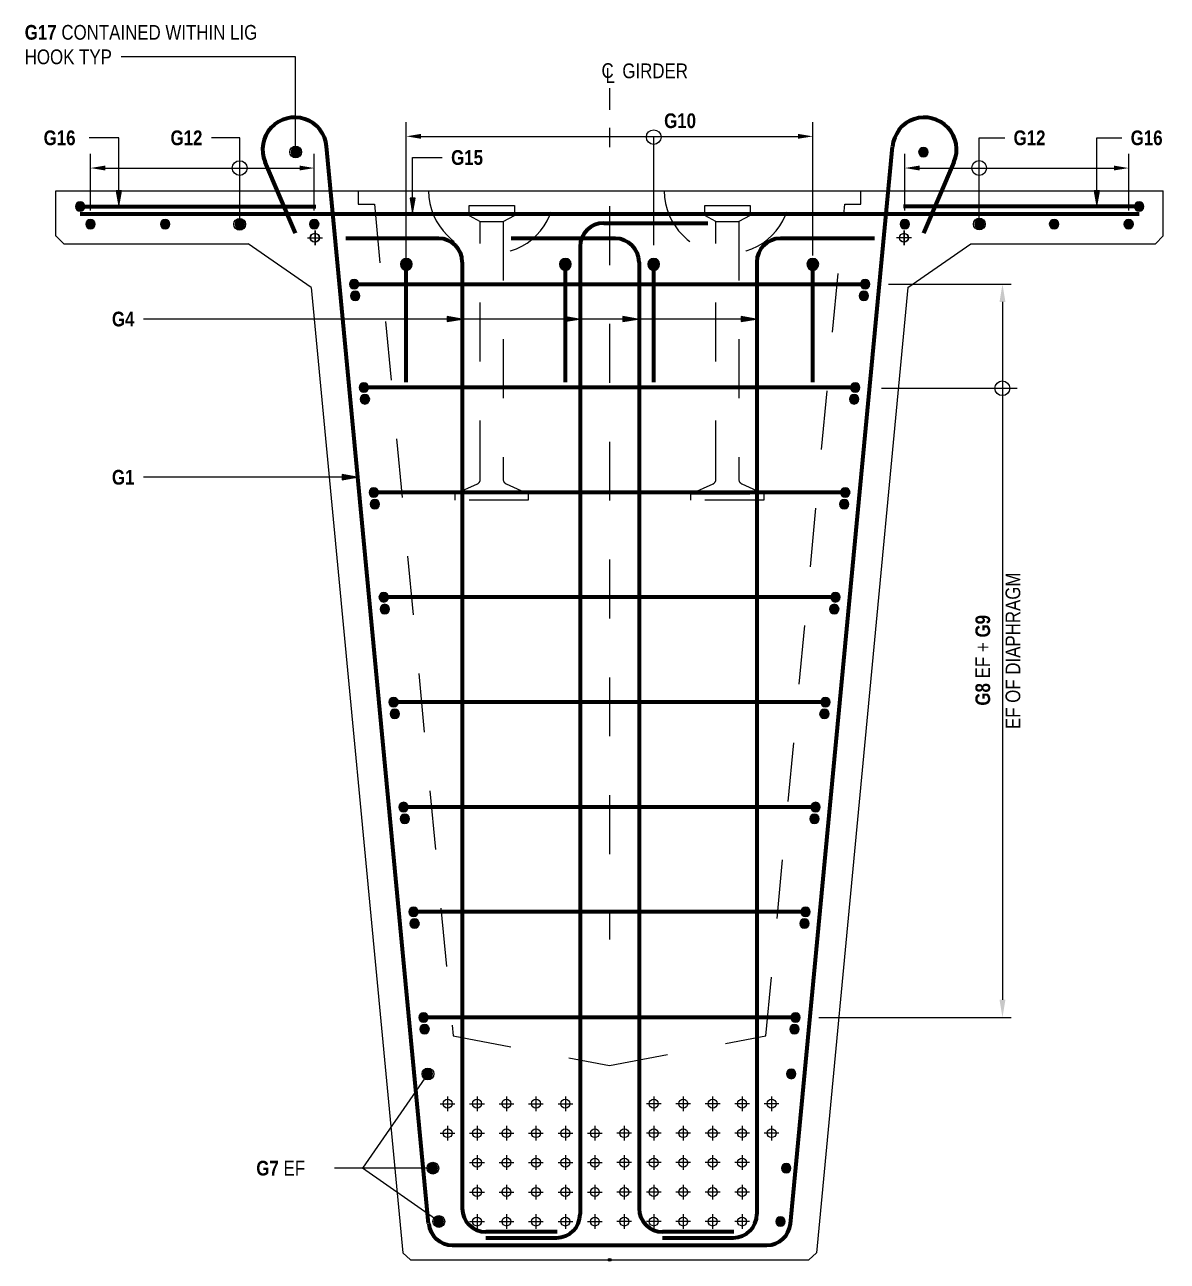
# Model space of a CAD drawing. Header units: metres. Extents: x 16 to 27.2, y 2.7 to 24.4.
# Drawn here: x 16.028 to 17.967, y 22.292 to 24.391 of the extents above; entities that cross this region are included whole.
import ezdxf

# ---------------------------------------------------------------- set-up
doc = ezdxf.new("R2010")
doc.units = ezdxf.units.M
doc.linetypes.add('JacobsCenter', pattern=[0.015, 0.009, -0.0015, 0.003, -0.0015])
doc.linetypes.add('JacobsDash', pattern=[0.0045, 0.003, -0.0015])
doc.layers.get('Defpoints').update_dxf_attribs({"color": 41})
for name, color, linetype, lineweight in [('A-ANNO-DIMS', 7, 'Continuous', 9), ('A-ANNO-NOTE', 7, 'Continuous', 9), ('A-DETL', 7, 'Continuous', 13), ('A-DETL-GENF', 7, 'Continuous', 9), ('G-ANNO-TEXT', 7, 'Continuous', 9)]:
    doc.layers.add(name, color=color, linetype=linetype, lineweight=lineweight)
doc.styles.add('Arial Narrow', font='ARIALN.TTF', dxfattribs={"height": 0.0025})
doc.styles.add('Arial Narrow_1', font='ARIALN.TTF', dxfattribs={"height": 0.025})
doc.styles.add('Arial Narrow_B', font='ARIALNB.TTF', dxfattribs={"height": 0.025})
doc.dimstyles.new('____ddd____', dxfattribs={"dimscale": 0.3048, "dimtxt": 0.025586, "dimasz": 0.098425, "dimexe": 0.049213, "dimexo": 0.032808, "dimgap": 0.016404, "dimtad": 1, "dimdec": 0, "dimlfac": 1000, "dimzin": 0, "dimdsep": 46, "dimtxsty": 'Arial Narrow_1', "dimsah": 1, "dimcen": 0.09, "dimaunit": 1, "dimadec": 4, "dimazin": 0, "dimtfac": 1, "dimtdec": 4, "dimtix": 1, "dimtmove": 0, "dimatfit": 3, "dimfxl": 1, "dimtvp": 1, "dimtolj": 1, "dimtzin": 0, "dimarcsym": 2})
doc.dimstyles.new('Dimension_Standard_O__mm_', dxfattribs={"dimscale": 0.3048, "dimtxt": 0.025586, "dimasz": 0.082021, "dimexe": 0.07874, "dimexo": 0.049213, "dimgap": 0.049213, "dimtad": 1, "dimdec": 0, "dimlfac": 1000, "dimzin": 0, "dimdsep": 46, "dimtxsty": 'Arial Narrow_1', "dimsah": 1, "dimcen": 0.09, "dimaunit": 1, "dimadec": 4, "dimazin": 0, "dimtfac": 1, "dimtdec": 4, "dimtix": 1, "dimtmove": 0, "dimatfit": 3, "dimfxl": 1, "dimtvp": 1, "dimtfill": 1, "dimtolj": 1, "dimtzin": 0, "dimlwd": 18, "dimlwe": 18, "dimarcsym": 2})

# ---------------------------------------------------------------- blocks, each defined once
blk = doc.blocks.new('S_Det_Reinf_Bar Section_2D - N16-1703109-DRG-2873103 - SECTION 2')
at = {"layer": 'A-DETL-GENF'}
blk.add_hatch(color=256, dxfattribs=at).paths.add_polyline_path([(0, 0.008), (-0.0021, 0.0077), (-0.004, 0.0069), (-0.0057, 0.0057), (-0.0069, 0.004), (-0.0077, 0.0021), (-0.008, 0), (-0.0077, -0.0021), (-0.0069, -0.004), (-0.0057, -0.0057), (-0.004, -0.0069), (-0.0021, -0.0077), (0, -0.008), (0.0021, -0.0077), (0.004, -0.0069), (0.0057, -0.0057), (0.0069, -0.004), (0.0077, -0.0021), (0.008, 0), (0.0077, 0.0021), (0.0069, 0.004), (0.0057, 0.0057), (0.004, 0.0069), (0.0021, 0.0077)])
at = {"layer": 'A-DETL-GENF', "lineweight": 18}
for start, end in [(0, 180), (180, 360)]:
    blk.add_arc((0, 0), 0.008, start, end, dxfattribs=at)
blk = doc.blocks.new('S_Det_Reinf_Bar Section_2D - N16-1695675-DRG-2873103 - SECTION 2')
at = {"layer": 'A-DETL-GENF'}
blk.add_hatch(color=256, dxfattribs=at).paths.add_polyline_path([(0, -0.008), (0.0021, -0.0077), (0.004, -0.0069), (0.0057, -0.0057), (0.0069, -0.004), (0.0077, -0.0021), (0.008, 0), (0.0077, 0.0021), (0.0069, 0.004), (0.0057, 0.0057), (0.004, 0.0069), (0.0021, 0.0077), (0, 0.008), (-0.0021, 0.0077), (-0.004, 0.0069), (-0.0057, 0.0057), (-0.0069, 0.004), (-0.0077, 0.0021), (-0.008, 0), (-0.0077, -0.0021), (-0.0069, -0.004), (-0.0057, -0.0057), (-0.004, -0.0069), (-0.0021, -0.0077)])
at = {"layer": 'A-DETL-GENF', "lineweight": 18}
for start, end in [(360, 180), (180, 360)]:
    blk.add_arc((0, 0), 0.008, start, end, dxfattribs=at)
blk = doc.blocks.new('B_Det_Reinf_Bar Section_2D - Reo Dot_Scale 20_Section-1703106-DRG-2873103 - SECTION 2')
at = {"layer": 'A-DETL-GENF'}
blk.add_hatch(color=256, dxfattribs=at).paths.add_polyline_path([(0, 0.01), (-0.0026, 0.0097), (-0.005, 0.0087), (-0.0071, 0.0071), (-0.0087, 0.005), (-0.0097, 0.0026), (-0.01, 0), (-0.0097, -0.0026), (-0.0087, -0.005), (-0.0071, -0.0071), (-0.005, -0.0087), (-0.0026, -0.0097), (0, -0.01), (0.0026, -0.0097), (0.005, -0.0087), (0.0071, -0.0071), (0.0087, -0.005), (0.0097, -0.0026), (0.01, 0), (0.0097, 0.0026), (0.0087, 0.005), (0.0071, 0.0071), (0.005, 0.0087), (0.0026, 0.0097)])
for start, end in [(0, 180), (180, 360)]:
    blk.add_arc((0, 0), 0.01, start, end, dxfattribs=at)
blk = doc.blocks.new('B_Det_Reinf_Bar Section_2D - Reo Dot_Scale 20_Section-1695671-DRG-2873103 - SECTION 2')
at = {"layer": 'A-DETL-GENF'}
blk.add_hatch(color=256, dxfattribs=at).paths.add_polyline_path([(0, -0.01), (0.0026, -0.0097), (0.005, -0.0087), (0.0071, -0.0071), (0.0087, -0.005), (0.0097, -0.0026), (0.01, 0), (0.0097, 0.0026), (0.0087, 0.005), (0.0071, 0.0071), (0.005, 0.0087), (0.0026, 0.0097), (0, 0.01), (-0.0026, 0.0097), (-0.005, 0.0087), (-0.0071, 0.0071), (-0.0087, 0.005), (-0.0097, 0.0026), (-0.01, 0), (-0.0097, -0.0026), (-0.0087, -0.005), (-0.0071, -0.0071), (-0.005, -0.0087), (-0.0026, -0.0097)])
for start, end in [(360, 180), (180, 360)]:
    blk.add_arc((0, 0), 0.01, start, end, dxfattribs=at)
blk = doc.blocks.new('S_Det_Reinf_Bar Section_2D - N16-V1-DRG-2873103 - SECTION 2')
at = {"layer": 'A-DETL-GENF'}
blk.add_hatch(color=256, dxfattribs=at).paths.add_polyline_path([(0, 0.008), (-0.0021, 0.0077), (-0.004, 0.0069), (-0.0057, 0.0057), (-0.0069, 0.004), (-0.0077, 0.0021), (-0.008, 0), (-0.0077, -0.0021), (-0.0069, -0.004), (-0.0057, -0.0057), (-0.004, -0.0069), (-0.0021, -0.0077), (0.0001, -0.008), (0.0021, -0.0077), (0.004, -0.0069), (0.0057, -0.0057), (0.0069, -0.004), (0.0077, -0.0021), (0.008, 0), (0.0077, 0.0021), (0.0069, 0.004), (0.0057, 0.0057), (0.004, 0.0069), (0.0021, 0.0077), (0.0001, 0.008)])
at = {"layer": 'A-DETL-GENF', "lineweight": 18}
for start, end in [(0, 180), (180, 360)]:
    blk.add_arc((0, 0), 0.008, start, end, dxfattribs=at)
blk = doc.blocks.new('S_Det_Reinf_Bar Section_2D - N16-V2-DRG-2873103 - SECTION 2')
at = {"layer": 'A-DETL-GENF'}
blk.add_hatch(color=256, dxfattribs=at).paths.add_polyline_path([(0, 0.008), (-0.0021, 0.0077), (-0.004, 0.0069), (-0.0057, 0.0057), (-0.0069, 0.004), (-0.0077, 0.0021), (-0.008, -0.0001), (-0.0077, -0.0021), (-0.0069, -0.004), (-0.0057, -0.0057), (-0.004, -0.0069), (-0.0021, -0.0077), (0, -0.008), (0.0021, -0.0077), (0.004, -0.0069), (0.0057, -0.0057), (0.0069, -0.004), (0.0077, -0.0021), (0.008, 0), (0.0077, 0.0021), (0.0069, 0.004), (0.0057, 0.0057), (0.004, 0.0069), (0.0021, 0.0077)])
at = {"layer": 'A-DETL-GENF', "lineweight": 18}
for start, end in [(0, 180), (180, 360)]:
    blk.add_arc((0, 0), 0.008, start, end, dxfattribs=at)
blk = doc.blocks.new('S_Det_Reinf_Bar Section_2D - N16-V3-DRG-2873103 - SECTION 2')
at = {"layer": 'A-DETL-GENF'}
blk.add_hatch(color=256, dxfattribs=at).paths.add_polyline_path([(0, -0.008), (0.0021, -0.0077), (0.004, -0.0069), (0.0057, -0.0057), (0.0069, -0.004), (0.0077, -0.0021), (0.008, 0), (0.0077, 0.0021), (0.0069, 0.004), (0.0057, 0.0057), (0.004, 0.0069), (0.0021, 0.0077), (0, 0.008), (-0.0021, 0.0077), (-0.004, 0.0069), (-0.0057, 0.0057), (-0.0069, 0.004), (-0.0077, 0.0021), (-0.008, -0.0002), (-0.0077, -0.0021), (-0.0069, -0.004), (-0.0057, -0.0057), (-0.004, -0.0069), (-0.0021, -0.0077)])
at = {"layer": 'A-DETL-GENF', "lineweight": 18}
for start, end in [(360, 180), (180, 360)]:
    blk.add_arc((0, 0), 0.008, start, end, dxfattribs=at)
blk = doc.blocks.new('S_Det_Reinf_Bar Section_2D - N16-V4-DRG-2873103 - SECTION 2')
at = {"layer": 'A-DETL-GENF'}
blk.add_hatch(color=256, dxfattribs=at).paths.add_polyline_path([(0, -0.008), (0.0021, -0.0077), (0.004, -0.0069), (0.0057, -0.0057), (0.0069, -0.004), (0.0077, -0.0021), (0.008, 0.0001), (0.0077, 0.0021), (0.0069, 0.004), (0.0057, 0.0057), (0.004, 0.0069), (0.0021, 0.0077), (0, 0.008), (-0.0021, 0.0077), (-0.004, 0.0069), (-0.0057, 0.0057), (-0.0069, 0.004), (-0.0077, 0.0021), (-0.008, 0), (-0.0077, -0.0021), (-0.0069, -0.004), (-0.0057, -0.0057), (-0.004, -0.0069), (-0.0021, -0.0077)])
at = {"layer": 'A-DETL-GENF', "lineweight": 18}
for start, end in [(360, 180), (180, 360)]:
    blk.add_arc((0, 0), 0.008, start, end, dxfattribs=at)
blk = doc.blocks.new('CS_Annot_Centreline Symbol4 - CS_Annot_Centreline Symbol-6057300-DRG-2873103 - SECTION 2')
at = {"layer": 'A-ANNO-NOTE', "char_height": 0.0025, "attachment_point": 1, "style": 'Arial Narrow'}
for s, insert, width in [('C  ', (-0.00109, 0.00476), 0.0044093), ('L', (-0.00041, 0.00392), 0.0019241)]:
    blk.add_mtext(s, dxfattribs=dict(at, insert=insert, width=width))
blk = doc.blocks.new('DIMBLOCK1-DRG-2873103 - SECTION 2')
at = {"layer": 'A-ANNO-DIMS', "color": 0, "lineweight": -2, "transparency": 16777216}
for p, q in [((17.4941, 23.9503), (17.7026, 23.9503)), ((17.6876, 23.9203), (17.6876, 22.7356)), ((17.3761, 22.7056), (17.7026, 22.7056))]:
    blk.add_line(p, q, dxfattribs=at)
at = {"layer": 'A-ANNO-DIMS', "color": 0, "transparency": 16777216}
for points in [[(17.6826, 23.9203), (17.6926, 23.9203), (17.6876, 23.9503)], [(17.6826, 22.7356), (17.6926, 22.7356), (17.6876, 22.7056)]]:
    blk.add_solid(points, dxfattribs=at)
at = {"layer": 'Defpoints', "color": 0, "transparency": 16777216}
for p in [(17.4841, 23.9503), (17.3661, 22.7056), (17.6876, 22.7056)]:
    blk.add_point(p, dxfattribs=at)
at = {"layer": 'A-ANNO-DIMS', "color": 0, "transparency": 16777216, "char_height": 0.025, "width": 0.3197, "attachment_point": 5, "rotation": 90, "style": 'Arial Narrow_1'}
for s, insert in [('\\A1;\u200e', (17.6677, 23.328)), ('\\A1;EF OF DIAPHRAGM', (17.7055, 23.328))]:
    blk.add_mtext(s, dxfattribs=dict(at, insert=insert))
blk = doc.blocks.new('DIMBLOCK2-DRG-2873103 - SECTION 2')
at = {"layer": 'A-ANNO-DIMS', "color": 0, "lineweight": 18, "transparency": 16777216}
for p, q in [((16.1394, 24.0754), (16.1394, 24.1715)), ((16.5194, 24.0754), (16.5194, 24.1715)), ((16.1644, 24.1475), (16.4944, 24.1475))]:
    blk.add_line(p, q, dxfattribs=at)
at = {"layer": 'A-ANNO-DIMS', "color": 0, "transparency": 16777216}
for points in [[(16.1644, 24.1517), (16.1644, 24.1434), (16.1394, 24.1475)], [(16.4944, 24.1517), (16.4944, 24.1434), (16.5194, 24.1475)]]:
    blk.add_solid(points, dxfattribs=at)
at = {"layer": 'Defpoints', "color": 0, "transparency": 16777216}
for p in [(16.5194, 24.1475), (16.1394, 24.0604), (16.5194, 24.0604)]:
    blk.add_point(p, dxfattribs=at)
at = {"layer": 'A-ANNO-DIMS', "color": 0, "lineweight": 18, "transparency": 16777216, "insert": (16.3294, 24.1774), "char_height": 0.025, "attachment_point": 5, "style": 'Arial Narrow_1', "bg_fill": 3, "box_fill_scale": 1.1, "bg_fill_color": 256, "bg_fill_true_color": 13158600, "bg_fill_transparency": 0}
blk.add_mtext('\\A1;\u200e', dxfattribs=at)
blk = doc.blocks.new('DIMBLOCK3-DRG-2873103 - SECTION 2')
at = {"layer": 'A-ANNO-DIMS', "color": 0, "lineweight": 18, "transparency": 16777216}
for p, q in [((17.5218, 24.0754), (17.5218, 24.1715)), ((17.9018, 24.0754), (17.9018, 24.1715)), ((17.5468, 24.1475), (17.8768, 24.1475))]:
    blk.add_line(p, q, dxfattribs=at)
at = {"layer": 'A-ANNO-DIMS', "color": 0, "transparency": 16777216}
for points in [[(17.5468, 24.1517), (17.5468, 24.1434), (17.5218, 24.1475)], [(17.8768, 24.1517), (17.8768, 24.1434), (17.9018, 24.1475)]]:
    blk.add_solid(points, dxfattribs=at)
at = {"layer": 'Defpoints', "color": 0, "transparency": 16777216}
for p in [(17.9018, 24.1475), (17.5218, 24.0604), (17.9018, 24.0604)]:
    blk.add_point(p, dxfattribs=at)
at = {"layer": 'A-ANNO-DIMS', "color": 0, "lineweight": 18, "transparency": 16777216, "insert": (17.7118, 24.1774), "char_height": 0.025, "attachment_point": 5, "style": 'Arial Narrow_1', "bg_fill": 3, "box_fill_scale": 1.1, "bg_fill_color": 256, "bg_fill_true_color": 13158600, "bg_fill_transparency": 0}
blk.add_mtext('\\A1;\u200e', dxfattribs=at)
blk = doc.blocks.new('DIMBLOCK4-DRG-2873103 - SECTION 2')
at = {"layer": 'A-ANNO-DIMS', "color": 0, "lineweight": 18, "transparency": 16777216}
for p, q in [((16.6756, 23.9892), (16.6756, 24.2253)), ((17.3656, 23.9992), (17.3656, 24.2253)), ((16.7006, 24.2013), (17.3406, 24.2013))]:
    blk.add_line(p, q, dxfattribs=at)
at = {"layer": 'A-ANNO-DIMS', "color": 0, "transparency": 16777216}
for points in [[(16.7006, 24.2055), (16.7006, 24.1972), (16.6756, 24.2013)], [(17.3406, 24.2055), (17.3406, 24.1972), (17.3656, 24.2013)]]:
    blk.add_solid(points, dxfattribs=at)
at = {"layer": 'Defpoints', "color": 0, "transparency": 16777216}
for p in [(17.3656, 24.2013), (16.6756, 23.9742), (17.3656, 23.9842)]:
    blk.add_point(p, dxfattribs=at)
at = {"layer": 'A-ANNO-DIMS', "color": 0, "lineweight": 18, "transparency": 16777216, "insert": (17.0206, 24.2312), "char_height": 0.025, "attachment_point": 5, "style": 'Arial Narrow_1', "bg_fill": 3, "box_fill_scale": 1.1, "bg_fill_color": 256, "bg_fill_true_color": 13158600, "bg_fill_transparency": 0}
blk.add_mtext('\\A1;\u200e', dxfattribs=at)

msp = doc.modelspace()

# ---------------------------------------------------------------- hatches: boundary and pattern name
at = {"layer": 'G-ANNO-TEXT'}
for points in [[(16.1877, 24.084), (16.1921, 24.109), (16.1833, 24.109)], [(17.8478, 24.084), (17.8522, 24.109), (17.8434, 24.109)], [(16.6863, 24.0716), (16.6907, 24.0966), (16.6819, 24.0966)], [(16.7701, 23.8912), (16.7451, 23.8956), (16.7451, 23.8868)], [(16.9682, 23.8912), (16.9432, 23.8956), (16.9432, 23.8868)], [(17.0679, 23.8912), (17.0429, 23.8956), (17.0429, 23.8868)], [(17.2688, 23.8912), (17.2438, 23.8956), (17.2438, 23.8868)], [(16.5914, 23.6226), (16.5664, 23.627), (16.5664, 23.6182)]]:
    msp.add_hatch(color=256, dxfattribs=at).paths.add_polyline_path(points)

# ---------------------------------------------------------------- linework, layer by layer
at = {"layer": 'A-DETL', "linetype": 'JacobsCenter', "lineweight": 18}
for p, q in [((17.0206, 24.2829), (17.0206, 22.8379)), ((16.5201, 24.0416), (16.5201, 24.0166)), ((16.5206, 24.0416), (16.5206, 24.0166)), ((17.5201, 24.0416), (17.5201, 24.0166)), ((17.5206, 24.0416), (17.5206, 24.0166)), ((16.5076, 24.0291), (16.5326, 24.0291)), ((16.5081, 24.0291), (16.5331, 24.0291)), ((17.5326, 24.0291), (17.5076, 24.0291)), ((17.5331, 24.0291), (17.5081, 24.0291)), ((16.7456, 22.5716), (16.7456, 22.5466)), ((16.7956, 22.5716), (16.7956, 22.5466)), ((16.8456, 22.5716), (16.8456, 22.5466)), ((16.8956, 22.5716), (16.8956, 22.5466)), ((16.9456, 22.5716), (16.9456, 22.5466)), ((17.0956, 22.5716), (17.0956, 22.5466)), ((17.1456, 22.5716), (17.1456, 22.5466)), ((17.1956, 22.5716), (17.1956, 22.5466)), ((17.2456, 22.5716), (17.2456, 22.5466)), ((17.2956, 22.5716), (17.2956, 22.5466)), ((16.7331, 22.5591), (16.7581, 22.5591)), ((16.7831, 22.5591), (16.8081, 22.5591)), ((16.8331, 22.5591), (16.8581, 22.5591)), ((16.8831, 22.5591), (16.9081, 22.5591)), ((16.9331, 22.5591), (16.9581, 22.5591)), ((17.1081, 22.5591), (17.0831, 22.5591)), ((17.1581, 22.5591), (17.1331, 22.5591)), ((17.2081, 22.5591), (17.1831, 22.5591)), ((17.2581, 22.5591), (17.2331, 22.5591)), ((17.3081, 22.5591), (17.2831, 22.5591)), ((16.7331, 22.5091), (16.7581, 22.5091)), ((16.7456, 22.5216), (16.7456, 22.4966)), ((16.7831, 22.5091), (16.8081, 22.5091)), ((16.7956, 22.5216), (16.7956, 22.4966)), ((16.8331, 22.5091), (16.8581, 22.5091)), ((16.8456, 22.5216), (16.8456, 22.4966)), ((16.8831, 22.5091), (16.9081, 22.5091)), ((16.8956, 22.5216), (16.8956, 22.4966)), ((16.9331, 22.5091), (16.9581, 22.5091)), ((16.9456, 22.5216), (16.9456, 22.4966)), ((16.9831, 22.5091), (17.0081, 22.5091)), ((16.9956, 22.5216), (16.9956, 22.4966)), ((17.0581, 22.5091), (17.0331, 22.5091)), ((17.0456, 22.5216), (17.0456, 22.4966)), ((17.1081, 22.5091), (17.0831, 22.5091)), ((17.0956, 22.5216), (17.0956, 22.4966)), ((17.1581, 22.5091), (17.1331, 22.5091)), ((17.1456, 22.5216), (17.1456, 22.4966)), ((17.2081, 22.5091), (17.1831, 22.5091)), ((17.1956, 22.5216), (17.1956, 22.4966)), ((17.2581, 22.5091), (17.2331, 22.5091)), ((17.2456, 22.5216), (17.2456, 22.4966)), ((17.3081, 22.5091), (17.2831, 22.5091)), ((17.2956, 22.5216), (17.2956, 22.4966)), ((16.7956, 22.4716), (16.7956, 22.4466)), ((16.8456, 22.4716), (16.8456, 22.4466)), ((16.8956, 22.4716), (16.8956, 22.4466)), ((16.9456, 22.4716), (16.9456, 22.4466)), ((16.9956, 22.4716), (16.9956, 22.4466)), ((17.0456, 22.4716), (17.0456, 22.4466)), ((17.0956, 22.4716), (17.0956, 22.4466)), ((17.1456, 22.4716), (17.1456, 22.4466)), ((17.1956, 22.4716), (17.1956, 22.4466)), ((17.2456, 22.4716), (17.2456, 22.4466)), ((16.7831, 22.4591), (16.8081, 22.4591)), ((16.8331, 22.4591), (16.8581, 22.4591)), ((16.8831, 22.4591), (16.9081, 22.4591)), ((16.9331, 22.4591), (16.9581, 22.4591)), ((16.9831, 22.4591), (17.0081, 22.4591)), ((17.0581, 22.4591), (17.0331, 22.4591)), ((17.1081, 22.4591), (17.0831, 22.4591)), ((17.1581, 22.4591), (17.1331, 22.4591)), ((17.2081, 22.4591), (17.1831, 22.4591)), ((17.2581, 22.4591), (17.2331, 22.4591)), ((16.7956, 22.4216), (16.7956, 22.3966)), ((16.8456, 22.4216), (16.8456, 22.3966)), ((16.8956, 22.4216), (16.8956, 22.3966)), ((16.9456, 22.4216), (16.9456, 22.3966)), ((16.9956, 22.4216), (16.9956, 22.3966)), ((17.0456, 22.4216), (17.0456, 22.3966)), ((17.0956, 22.4216), (17.0956, 22.3966)), ((17.1456, 22.4216), (17.1456, 22.3966)), ((17.1956, 22.4216), (17.1956, 22.3966)), ((17.2456, 22.4216), (17.2456, 22.3966)), ((16.7831, 22.4091), (16.8081, 22.4091)), ((16.8331, 22.4091), (16.8581, 22.4091)), ((16.8831, 22.4091), (16.9081, 22.4091)), ((16.9331, 22.4091), (16.9581, 22.4091)), ((16.9831, 22.4091), (17.0081, 22.4091)), ((17.0581, 22.4091), (17.0331, 22.4091)), ((17.1081, 22.4091), (17.0831, 22.4091)), ((17.1581, 22.4091), (17.1331, 22.4091)), ((17.2081, 22.4091), (17.1831, 22.4091)), ((17.2581, 22.4091), (17.2331, 22.4091)), ((16.7831, 22.3591), (16.8081, 22.3591)), ((16.7956, 22.3716), (16.7956, 22.3466)), ((16.8331, 22.3591), (16.8581, 22.3591)), ((16.8456, 22.3716), (16.8456, 22.3466)), ((16.8831, 22.3591), (16.9081, 22.3591)), ((16.8956, 22.3716), (16.8956, 22.3466)), ((16.9331, 22.3591), (16.9581, 22.3591)), ((16.9456, 22.3716), (16.9456, 22.3466)), ((16.9831, 22.3591), (17.0081, 22.3591)), ((16.9956, 22.3716), (16.9956, 22.3466)), ((17.0581, 22.3591), (17.0331, 22.3591)), ((17.0456, 22.3716), (17.0456, 22.3466)), ((17.1081, 22.3591), (17.0831, 22.3591)), ((17.0956, 22.3716), (17.0956, 22.3466)), ((17.1581, 22.3591), (17.1331, 22.3591)), ((17.1456, 22.3716), (17.1456, 22.3466)), ((17.2081, 22.3591), (17.1831, 22.3591)), ((17.1956, 22.3716), (17.1956, 22.3466)), ((17.2581, 22.3591), (17.2331, 22.3591)), ((17.2456, 22.3716), (17.2456, 22.3466))]:
    msp.add_line(p, q, dxfattribs=at)
at = {"layer": 'A-DETL', "lineweight": 70}
for p, q in [((16.7135, 22.3554), (16.5403, 24.1841)), ((17.3276, 22.3554), (17.5009, 24.1841)), ((16.4872, 24.0367), (16.4359, 24.1577)), ((17.554, 24.0367), (17.6053, 24.1577)), ((16.1218, 24.0821), (16.5218, 24.0821)), ((17.9194, 24.0821), (17.5194, 24.0821)), ((17.9194, 24.0691), (16.1218, 24.0691)), ((17.0106, 24.0541), (17.1876, 24.0541)), ((16.7306, 24.0279), (16.5731, 24.0279)), ((17.0306, 24.0279), (16.8536, 24.0279)), ((17.4706, 24.0279), (17.3106, 24.0279)), ((16.9706, 24.0141), (16.9706, 22.3715)), ((16.6756, 23.7842), (16.6756, 23.9742)), ((16.7706, 23.9879), (16.7706, 22.3815)), ((16.9456, 23.7842), (16.9456, 23.9742)), ((17.0706, 23.9879), (17.0706, 22.3815)), ((17.0956, 23.7842), (17.0956, 23.9742)), ((17.2706, 23.9879), (17.2706, 22.3715)), ((17.3656, 23.7842), (17.3656, 23.9742)), ((16.5949, 23.9503), (17.4463, 23.9503)), ((17.4297, 23.7748), (16.6115, 23.7748)), ((17.4128, 23.5968), (16.6284, 23.5968)), ((17.3959, 23.4188), (16.6452, 23.4188)), ((17.3791, 23.2408), (16.6621, 23.2408)), ((17.3622, 23.0628), (16.679, 23.0628)), ((17.3454, 22.8848), (16.6958, 22.8848)), ((17.3284, 22.7056), (16.7128, 22.7056)), ((16.9316, 22.3415), (16.8106, 22.3415)), ((17.2316, 22.3415), (17.1106, 22.3415)), ((16.7534, 22.3191), (17.2878, 22.3191)), ((16.8106, 22.3315), (16.9306, 22.3315)), ((17.1106, 22.3315), (17.2306, 22.3315))]:
    msp.add_line(p, q, dxfattribs=at)
at = {"layer": 'A-DETL', "lineweight": 18}
for p, q in [((17.0956, 24.0166), (17.0956, 24.2016)), ((17.4823, 23.7736), (17.7123, 23.7736))]:
    msp.add_line(p, q, dxfattribs=at)
at = {"layer": 'A-DETL', "lineweight": 25}
for p, q in [((16.0806, 24.1091), (17.9606, 24.1091)), ((16.0806, 24.0321), (16.0806, 24.1091)), ((17.9606, 24.0325), (17.9606, 24.1091)), ((16.094, 24.0191), (16.0806, 24.0325)), ((16.094, 24.0191), (16.4071, 24.0191)), ((16.5142, 23.9445), (16.4071, 24.0191)), ((17.527, 23.9445), (17.6341, 24.0191)), ((17.6341, 24.0191), (17.9472, 24.0191)), ((17.9472, 24.0191), (17.9606, 24.0325)), ((16.5142, 23.9445), (16.6694, 22.3061)), ((17.527, 23.9445), (17.3718, 22.3061)), ((16.6825, 22.2941), (16.6694, 22.3061)), ((16.6825, 22.2941), (17.3587, 22.2941)), ((17.3587, 22.2941), (17.3718, 22.3061))]:
    msp.add_line(p, q, dxfattribs=at)
at = {"layer": 'A-DETL', "linetype": 'JacobsDash', "lineweight": 25}
for p, q in [((16.5939, 24.1091), (16.5939, 24.086)), ((17.4473, 24.086), (17.4473, 24.1091)), ((16.5939, 24.086), (16.6213, 24.086)), ((16.6213, 24.086), (16.755, 22.6742)), ((17.2861, 22.6742), (17.4199, 24.086)), ((17.4199, 24.086), (17.4473, 24.086)), ((16.755, 22.6742), (17.0206, 22.6241)), ((17.0206, 22.6241), (17.2861, 22.6742))]:
    msp.add_line(p, q, dxfattribs=at)
at = {"layer": 'A-DETL', "color": 8, "linetype": 'JacobsDash', "lineweight": 18, "true_color": 0x808080}
for p, q in [((16.7821, 24.0671), (16.7821, 24.0838)), ((16.7821, 24.0838), (16.8591, 24.0838)), ((16.8591, 24.0838), (16.8591, 24.0671)), ((17.1821, 24.0671), (17.1821, 24.0838)), ((17.1821, 24.0838), (17.2591, 24.0838)), ((17.2591, 24.0838), (17.2591, 24.0671)), ((16.8591, 24.0671), (16.7821, 24.0671)), ((16.7821, 24.0671), (16.8011, 24.0568)), ((16.8011, 23.6192), (16.8011, 24.0568)), ((16.8011, 24.0568), (16.8401, 24.0568)), ((16.8401, 24.0568), (16.8591, 24.0671)), ((16.8401, 24.0568), (16.8401, 23.6201)), ((17.2011, 24.0568), (17.1821, 24.0671)), ((17.2591, 24.0671), (17.1821, 24.0671)), ((17.2011, 23.6192), (17.2011, 24.0568)), ((17.2011, 24.0568), (17.2401, 24.0568)), ((17.2591, 24.0671), (17.2401, 24.0568)), ((17.2401, 24.0568), (17.2401, 23.6201)), ((16.7586, 23.5945), (16.7962, 23.6113)), ((16.8449, 23.6113), (16.8825, 23.5945)), ((17.1586, 23.5945), (17.1962, 23.6113)), ((17.2449, 23.6113), (17.2825, 23.5945)), ((16.8825, 23.5945), (16.7586, 23.5945)), ((16.7586, 23.5838), (16.7586, 23.5945)), ((16.8825, 23.5838), (16.7586, 23.5838)), ((16.8825, 23.5945), (16.8825, 23.5838)), ((17.1586, 23.5838), (17.1586, 23.5945)), ((17.1586, 23.5945), (17.2825, 23.5945)), ((17.2825, 23.5838), (17.1586, 23.5838)), ((17.2825, 23.5945), (17.2825, 23.5838))]:
    msp.add_line(p, q, dxfattribs=at)
at = {"layer": 'A-DETL', "lineweight": 18}
for centre in [(17.0956, 24.2), (16.3927, 24.1475), (17.648, 24.1476), (17.6873, 23.7736)]:
    msp.add_circle(centre, 0.0125, dxfattribs=at)
at = {"layer": 'A-DETL', "lineweight": 25}
for centre in [(16.5201, 24.0291), (16.5206, 24.0291), (17.5201, 24.0291), (17.5206, 24.0291), (16.7456, 22.5591), (16.7956, 22.5591), (16.8456, 22.5591), (16.8956, 22.5591), (16.9456, 22.5591), (17.0956, 22.5591), (17.1456, 22.5591), (17.1956, 22.5591), (17.2456, 22.5591), (17.2956, 22.5591), (16.7456, 22.5091), (16.7956, 22.5091), (16.8456, 22.5091), (16.8956, 22.5091), (16.9456, 22.5091), (16.9956, 22.5091), (17.0456, 22.5091), (17.0956, 22.5091), (17.1456, 22.5091), (17.1956, 22.5091), (17.2456, 22.5091), (17.2956, 22.5091), (16.7956, 22.4591), (16.8456, 22.4591), (16.8956, 22.4591), (16.9456, 22.4591), (16.9956, 22.4591), (17.0456, 22.4591), (17.0956, 22.4591), (17.1456, 22.4591), (17.1956, 22.4591), (17.2456, 22.4591), (16.7956, 22.4091), (16.8456, 22.4091), (16.8956, 22.4091), (16.9456, 22.4091), (16.9956, 22.4091), (17.0456, 22.4091), (17.0956, 22.4091), (17.1456, 22.4091), (17.1956, 22.4091), (17.2456, 22.4091), (16.7956, 22.3591), (16.8456, 22.3591), (16.8956, 22.3591), (16.9456, 22.3591), (16.9956, 22.3591), (17.0456, 22.3591), (17.0956, 22.3591), (17.1456, 22.3591), (17.1956, 22.3591), (17.2456, 22.3591)]:
    msp.add_circle(centre, 0.0076, dxfattribs=at)
at = {"layer": 'A-DETL', "lineweight": 9}
msp.add_circle((17.0206, 22.2941), 0.0025, dxfattribs=at)
at = {"layer": 'A-DETL', "lineweight": 70}
for centre, radius, start, end in [((16.486, 24.179), 0.0545, 5.4116, 203), ((17.5551, 24.179), 0.0545, 337, 174.5884), ((17.0106, 24.0141), 0.04, 90, 180), ((16.7306, 23.9879), 0.04, 0, 90), ((17.0306, 23.9879), 0.04, 0, 90), ((17.3106, 23.9879), 0.04, 90, 180), ((16.8106, 22.3815), 0.04, 180, 270), ((17.1106, 22.3815), 0.04, 180, 270), ((16.9306, 22.3715), 0.04, 270, 359.9894), ((17.2306, 22.3715), 0.04, 270, 359.9894), ((16.7534, 22.3591), 0.04, 185.4116, 270), ((17.2878, 22.3591), 0.04, 270, 354.5989)]:
    msp.add_arc(centre, radius, start, end, dxfattribs=at)
at = {"layer": 'A-DETL', "color": 8, "linetype": 'JacobsDash', "lineweight": 18, "true_color": 0x808080}
for centre, major_axis, ratio, start_param, end_param in [((16.8206, 24.1091), (-0.1072, 0), 0.999879, 0.000156, 3.141743), ((17.2206, 24.1091), (-0.1072, 0), 0.999879, 0.000156, 3.141743), ((16.7922, 23.6192), (-0.00631, 0.00631), 0.999959, 2.831065, 3.92697), ((16.849, 23.6192), (-0.00631, 0.00631), 0.999959, 0.680467, 1.8816), ((17.1922, 23.6192), (-0.00631, 0.00631), 0.999959, 2.831065, 3.92697), ((17.249, 23.6192), (-0.00631, 0.00631), 0.999959, 0.680467, 1.8816)]:
    msp.add_ellipse(centre, major_axis=major_axis, ratio=ratio, start_param=start_param, end_param=end_param, dxfattribs=at)
at = {"layer": 'G-ANNO-TEXT'}
for p, q in [((16.4526, 24.3363), (16.1917, 24.3363)), ((16.4877, 24.3363), (16.4526, 24.3363)), ((16.4877, 24.1747), (16.4877, 24.3363)), ((16.1453, 24.1988), (16.1371, 24.1988)), ((16.1877, 24.1988), (16.1453, 24.1988)), ((16.1877, 24.084), (16.1877, 24.1988)), ((16.3503, 24.1988), (16.3446, 24.1988)), ((16.3927, 24.1988), (16.3503, 24.1988)), ((16.3927, 24.0521), (16.3927, 24.1988)), ((17.6483, 24.1988), (17.6914, 24.1988)), ((17.6483, 24.0524), (17.6483, 24.1988)), ((17.8478, 24.1988), (17.8902, 24.1988)), ((17.8478, 24.084), (17.8478, 24.1988)), ((16.6863, 24.1654), (16.7366, 24.1654)), ((16.6863, 24.0716), (16.6863, 24.1654)), ((16.1921, 24.109), (16.1833, 24.109)), ((16.1833, 24.109), (16.1877, 24.084)), ((16.1877, 24.084), (16.1921, 24.109)), ((17.8522, 24.109), (17.8434, 24.109)), ((17.8434, 24.109), (17.8478, 24.084)), ((17.8478, 24.084), (17.8522, 24.109)), ((16.6907, 24.0966), (16.6819, 24.0966)), ((16.6819, 24.0966), (16.6863, 24.0716)), ((16.6863, 24.0716), (16.6907, 24.0966)), ((16.4338, 23.8912), (16.2292, 23.8912)), ((17.2688, 23.8912), (16.4338, 23.8912)), ((17.0679, 23.8912), (16.4338, 23.8912)), ((16.9682, 23.8912), (16.4338, 23.8912)), ((16.7701, 23.8912), (16.4338, 23.8912)), ((16.7701, 23.8912), (16.7451, 23.8956)), ((16.7451, 23.8956), (16.7451, 23.8868)), ((16.7451, 23.8868), (16.7701, 23.8912)), ((16.9682, 23.8912), (16.9432, 23.8956)), ((16.9432, 23.8956), (16.9432, 23.8868)), ((16.9432, 23.8868), (16.9682, 23.8912)), ((17.0679, 23.8912), (17.0429, 23.8956)), ((17.0429, 23.8956), (17.0429, 23.8868)), ((17.0429, 23.8868), (17.0679, 23.8912)), ((17.2688, 23.8912), (17.2438, 23.8956)), ((17.2438, 23.8956), (17.2438, 23.8868)), ((17.2438, 23.8868), (17.2688, 23.8912)), ((16.2298, 23.6226), (16.2292, 23.6226)), ((16.5914, 23.6226), (16.2298, 23.6226)), ((16.5914, 23.6226), (16.5664, 23.627)), ((16.5664, 23.627), (16.5664, 23.6182)), ((16.5664, 23.6182), (16.5914, 23.6226)), ((16.7123, 22.6097), (16.6014, 22.4497)), ((16.7207, 22.4497), (16.5539, 22.4497)), ((16.6014, 22.4497), (16.5539, 22.4497)), ((16.6014, 22.4497), (16.5539, 22.4497)), ((16.7308, 22.3592), (16.6014, 22.4497))]:
    msp.add_line(p, q, dxfattribs=at)
for centre in [(16.4877, 24.1747), (16.3927, 24.0521), (17.6483, 24.0524), (16.7123, 22.6097), (16.7207, 22.4497), (16.7308, 22.3592)]:
    msp.add_circle(centre, 0.01, dxfattribs=at)

# ---------------------------------------------------------------- block references
at = {"layer": 'A-ANNO-NOTE', "xscale": 10, "yscale": 10, "zscale": 10}
msp.add_blockref('CS_Annot_Centreline Symbol4 - CS_Annot_Centreline Symbol-6057300-DRG-2873103 - SECTION 2', (17.0178, 24.2779), dxfattribs=at)
at = {"layer": 'A-DETL-GENF'}
for name, p in [('S_Det_Reinf_Bar Section_2D - N16-1695675-DRG-2873103 - SECTION 2', (16.4879, 24.1746)), ('S_Det_Reinf_Bar Section_2D - N16-1695675-DRG-2873103 - SECTION 2', (16.1218, 24.0821)), ('S_Det_Reinf_Bar Section_2D - N16-1695675-DRG-2873103 - SECTION 2', (16.1394, 24.0524)), ('S_Det_Reinf_Bar Section_2D - N16-1695675-DRG-2873103 - SECTION 2', (16.2661, 24.0524)), ('S_Det_Reinf_Bar Section_2D - N16-1695675-DRG-2873103 - SECTION 2', (16.3928, 24.0524)), ('S_Det_Reinf_Bar Section_2D - N16-1695675-DRG-2873103 - SECTION 2', (16.5194, 24.0524)), ('B_Det_Reinf_Bar Section_2D - Reo Dot_Scale 20_Section-1695671-DRG-2873103 - SECTION 2', (17.0956, 23.9842)), ('B_Det_Reinf_Bar Section_2D - Reo Dot_Scale 20_Section-1695671-DRG-2873103 - SECTION 2', (17.3656, 23.9842)), ('S_Det_Reinf_Bar Section_2D - N16-1695675-DRG-2873103 - SECTION 2', (16.5869, 23.9503)), ('S_Det_Reinf_Bar Section_2D - N16-1695675-DRG-2873103 - SECTION 2', (16.5888, 23.9305)), ('S_Det_Reinf_Bar Section_2D - N16-1695675-DRG-2873103 - SECTION 2', (16.6035, 23.7748)), ('S_Det_Reinf_Bar Section_2D - N16-1695675-DRG-2873103 - SECTION 2', (16.6054, 23.7549)), ('S_Det_Reinf_Bar Section_2D - N16-1695675-DRG-2873103 - SECTION 2', (16.6204, 23.5968)), ('S_Det_Reinf_Bar Section_2D - N16-1695675-DRG-2873103 - SECTION 2', (16.6223, 23.5769)), ('S_Det_Reinf_Bar Section_2D - N16-1695675-DRG-2873103 - SECTION 2', (16.6372, 23.4188)), ('S_Det_Reinf_Bar Section_2D - N16-V4-DRG-2873103 - SECTION 2', (16.6391, 23.3989)), ('S_Det_Reinf_Bar Section_2D - N16-1695675-DRG-2873103 - SECTION 2', (16.6541, 23.2408)), ('S_Det_Reinf_Bar Section_2D - N16-1695675-DRG-2873103 - SECTION 2', (16.656, 23.2209)), ('S_Det_Reinf_Bar Section_2D - N16-1695675-DRG-2873103 - SECTION 2', (16.671, 23.0628)), ('S_Det_Reinf_Bar Section_2D - N16-1695675-DRG-2873103 - SECTION 2', (16.6729, 23.0429)), ('S_Det_Reinf_Bar Section_2D - N16-1695675-DRG-2873103 - SECTION 2', (16.6878, 22.8848)), ('S_Det_Reinf_Bar Section_2D - N16-1695675-DRG-2873103 - SECTION 2', (16.6897, 22.8649)), ('S_Det_Reinf_Bar Section_2D - N16-V3-DRG-2873103 - SECTION 2', (16.7048, 22.7056)), ('S_Det_Reinf_Bar Section_2D - N16-1695675-DRG-2873103 - SECTION 2', (16.7067, 22.6857)), ('S_Det_Reinf_Bar Section_2D - N16-1695675-DRG-2873103 - SECTION 2', (16.7122, 22.6096)), ('S_Det_Reinf_Bar Section_2D - N16-1695675-DRG-2873103 - SECTION 2', (16.7206, 22.4496)), ('S_Det_Reinf_Bar Section_2D - N16-1695675-DRG-2873103 - SECTION 2', (16.7306, 22.3591))]:
    msp.add_blockref(name, p, dxfattribs=at)
at = {"layer": 'A-DETL-GENF', "rotation": 180}
for name, p in [('S_Det_Reinf_Bar Section_2D - N16-1703109-DRG-2873103 - SECTION 2', (17.5533, 24.1746)), ('S_Det_Reinf_Bar Section_2D - N16-1703109-DRG-2873103 - SECTION 2', (17.9194, 24.0821)), ('S_Det_Reinf_Bar Section_2D - N16-1703109-DRG-2873103 - SECTION 2', (17.5218, 24.0524)), ('S_Det_Reinf_Bar Section_2D - N16-1703109-DRG-2873103 - SECTION 2', (17.6484, 24.0524)), ('S_Det_Reinf_Bar Section_2D - N16-1703109-DRG-2873103 - SECTION 2', (17.7751, 24.0524)), ('S_Det_Reinf_Bar Section_2D - N16-1703109-DRG-2873103 - SECTION 2', (17.9018, 24.0524)), ('B_Det_Reinf_Bar Section_2D - Reo Dot_Scale 20_Section-1703106-DRG-2873103 - SECTION 2', (16.6756, 23.9842)), ('B_Det_Reinf_Bar Section_2D - Reo Dot_Scale 20_Section-1703106-DRG-2873103 - SECTION 2', (16.9456, 23.9842)), ('S_Det_Reinf_Bar Section_2D - N16-1703109-DRG-2873103 - SECTION 2', (17.4543, 23.9503)), ('S_Det_Reinf_Bar Section_2D - N16-1703109-DRG-2873103 - SECTION 2', (17.4524, 23.9305)), ('S_Det_Reinf_Bar Section_2D - N16-1703109-DRG-2873103 - SECTION 2', (17.4358, 23.7549)), ('S_Det_Reinf_Bar Section_2D - N16-1703109-DRG-2873103 - SECTION 2', (17.4377, 23.7748)), ('S_Det_Reinf_Bar Section_2D - N16-1703109-DRG-2873103 - SECTION 2', (17.4208, 23.5968)), ('S_Det_Reinf_Bar Section_2D - N16-1703109-DRG-2873103 - SECTION 2', (17.4189, 23.5769)), ('S_Det_Reinf_Bar Section_2D - N16-1703109-DRG-2873103 - SECTION 2', (17.4039, 23.4188)), ('S_Det_Reinf_Bar Section_2D - N16-V2-DRG-2873103 - SECTION 2', (17.4021, 23.3989)), ('S_Det_Reinf_Bar Section_2D - N16-V1-DRG-2873103 - SECTION 2', (17.3871, 23.2408)), ('S_Det_Reinf_Bar Section_2D - N16-1703109-DRG-2873103 - SECTION 2', (17.3852, 23.2209)), ('S_Det_Reinf_Bar Section_2D - N16-1703109-DRG-2873103 - SECTION 2', (17.3702, 23.0628)), ('S_Det_Reinf_Bar Section_2D - N16-1703109-DRG-2873103 - SECTION 2', (17.3683, 23.0429)), ('S_Det_Reinf_Bar Section_2D - N16-1703109-DRG-2873103 - SECTION 2', (17.3534, 22.8848)), ('S_Det_Reinf_Bar Section_2D - N16-1703109-DRG-2873103 - SECTION 2', (17.3515, 22.8649)), ('S_Det_Reinf_Bar Section_2D - N16-1703109-DRG-2873103 - SECTION 2', (17.3364, 22.7056)), ('S_Det_Reinf_Bar Section_2D - N16-1703109-DRG-2873103 - SECTION 2', (17.3345, 22.6857)), ('S_Det_Reinf_Bar Section_2D - N16-1703109-DRG-2873103 - SECTION 2', (17.329, 22.6096)), ('S_Det_Reinf_Bar Section_2D - N16-1703109-DRG-2873103 - SECTION 2', (17.3205, 22.4496)), ('S_Det_Reinf_Bar Section_2D - N16-1703109-DRG-2873103 - SECTION 2', (17.3106, 22.3591))]:
    msp.add_blockref(name, p, dxfattribs=at)

# ---------------------------------------------------------------- texts
at = {"layer": 'A-ANNO-NOTE', "insert": (17.0423, 24.325), "char_height": 0.025, "attachment_point": 1, "style": 'Arial Narrow_1', "bg_fill": 3, "box_fill_scale": 1, "bg_fill_color": 256, "bg_fill_true_color": 13158600, "bg_fill_transparency": 0}
msp.add_mtext('GIRDER', dxfattribs=at)
at = {"layer": 'G-ANNO-TEXT', "char_height": 0.025, "attachment_point": 1, "bg_fill": 3, "box_fill_scale": 1, "bg_fill_color": 256, "bg_fill_transparency": 0}
for s, insert, style in [('G17', (16.0278, 24.3904), 'Arial Narrow_B'), ('HOOK TYP', (16.0278, 24.3488), 'Arial Narrow_1'), ('G16 ', (16.0599, 24.2113), 'Arial Narrow_B'), ('G12', (16.2753, 24.2113), 'Arial Narrow_B'), ('G12', (17.7064, 24.2113), 'Arial Narrow_B'), ('G16 ', (17.9052, 24.2113), 'Arial Narrow_B'), ('G15', (16.7516, 24.1779), 'Arial Narrow_B'), ('G4', (16.1758, 23.9037), 'Arial Narrow_B'), ('G1', (16.1758, 23.6351), 'Arial Narrow_B'), ('G7', (16.4209, 22.4622), 'Arial Narrow_B')]:
    msp.add_mtext(s, dxfattribs=dict(at, insert=insert, style=style))

# ---------------------------------------------------------------- dimensions: what is measured, and where the dimension line sits
at = {"layer": 'A-ANNO-DIMS'}
dim = msp.add_linear_dim(base=(17.6876, 22.7056), p1=(17.4841, 23.9503), p2=(17.3661, 22.7056), angle=90, text='\u200e\\XEF OF DIAPHRAGM', dimstyle='____ddd____', override={"dimpost": '<>', "dimfxl": 1.2503}, dxfattribs=at)
dim.commit()
dim.dimension.update_dxf_attribs({"geometry": 'DIMBLOCK1-DRG-2873103 - SECTION 2', "text_midpoint": (17.6876, 23.328)})

# ---------------------------------------------------------------- next in the draw order: texts
at = {"layer": 'G-ANNO-TEXT', "char_height": 0.025, "attachment_point": 1, "style": 'Arial Narrow_1', "bg_fill": 3, "box_fill_scale": 1, "bg_fill_color": 256, "bg_fill_transparency": 0}
for s, insert in [(' CONTAINED WITHIN LIG ', (16.0821, 24.3904)), (' EF', (16.4592, 22.4622))]:
    msp.add_mtext(s, dxfattribs=dict(at, insert=insert))
at = {"layer": 'G-ANNO-TEXT', "insert": (17.6416, 23.2349), "char_height": 0.025, "attachment_point": 1, "rotation": 90, "style": 'Arial Narrow_B', "bg_fill": 3, "box_fill_scale": 1, "bg_fill_color": 256, "bg_fill_transparency": 0}
msp.add_mtext('G8', dxfattribs=at)

# ---------------------------------------------------------------- next in the draw order: dimensions: what is measured, and where the dimension line sits
at = {"layer": 'A-ANNO-DIMS', "lineweight": 18}
for base, p1, p2, override, picture, middle in [((17.3656, 24.2013), (16.6756, 23.9742), (17.3656, 23.9842), {"dimpost": '<>', "dimfxl": 0.690072}, 'DIMBLOCK4-DRG-2873103 - SECTION 2', (17.0206, 24.2312)), ((16.5194, 24.1475), (16.1394, 24.0604), (16.5194, 24.0604), {"dimpost": '<>', "dimfxl": 0.38}, 'DIMBLOCK2-DRG-2873103 - SECTION 2', (16.3294, 24.1774)), ((17.9018, 24.1475), (17.5218, 24.0604), (17.9018, 24.0604), {"dimpost": '<>', "dimfxl": 0.38}, 'DIMBLOCK3-DRG-2873103 - SECTION 2', (17.7118, 24.1774))]:
    dim = msp.add_linear_dim(base=base, p1=p1, p2=p2, text='\u200e', dimstyle='Dimension_Standard_O__mm_', override=override, dxfattribs=at)
    dim.commit()
    dim.dimension.update_dxf_attribs({"geometry": picture, "text_midpoint": middle})

# ---------------------------------------------------------------- next in the draw order: texts
at = {"layer": 'G-ANNO-TEXT', "insert": (17.1132, 24.2403), "char_height": 0.025, "attachment_point": 1, "style": 'Arial Narrow_B', "bg_fill": 3, "box_fill_scale": 1, "bg_fill_color": 256, "bg_fill_transparency": 0}
msp.add_mtext('G10', dxfattribs=at)
at = {"layer": 'G-ANNO-TEXT', "insert": (17.6416, 23.2732), "char_height": 0.025, "attachment_point": 1, "rotation": 90, "style": 'Arial Narrow_1', "bg_fill": 3, "box_fill_scale": 1, "bg_fill_color": 256, "bg_fill_transparency": 0}
msp.add_mtext(' EF + ', dxfattribs=at)

# ---------------------------------------------------------------- next in the draw order: texts
at = {"layer": 'G-ANNO-TEXT', "insert": (17.6416, 23.3506), "char_height": 0.025, "attachment_point": 1, "rotation": 90, "style": 'Arial Narrow_B', "bg_fill": 3, "box_fill_scale": 1, "bg_fill_color": 256, "bg_fill_transparency": 0}
msp.add_mtext('G9', dxfattribs=at)

doc.saveas('drawing.dxf')
